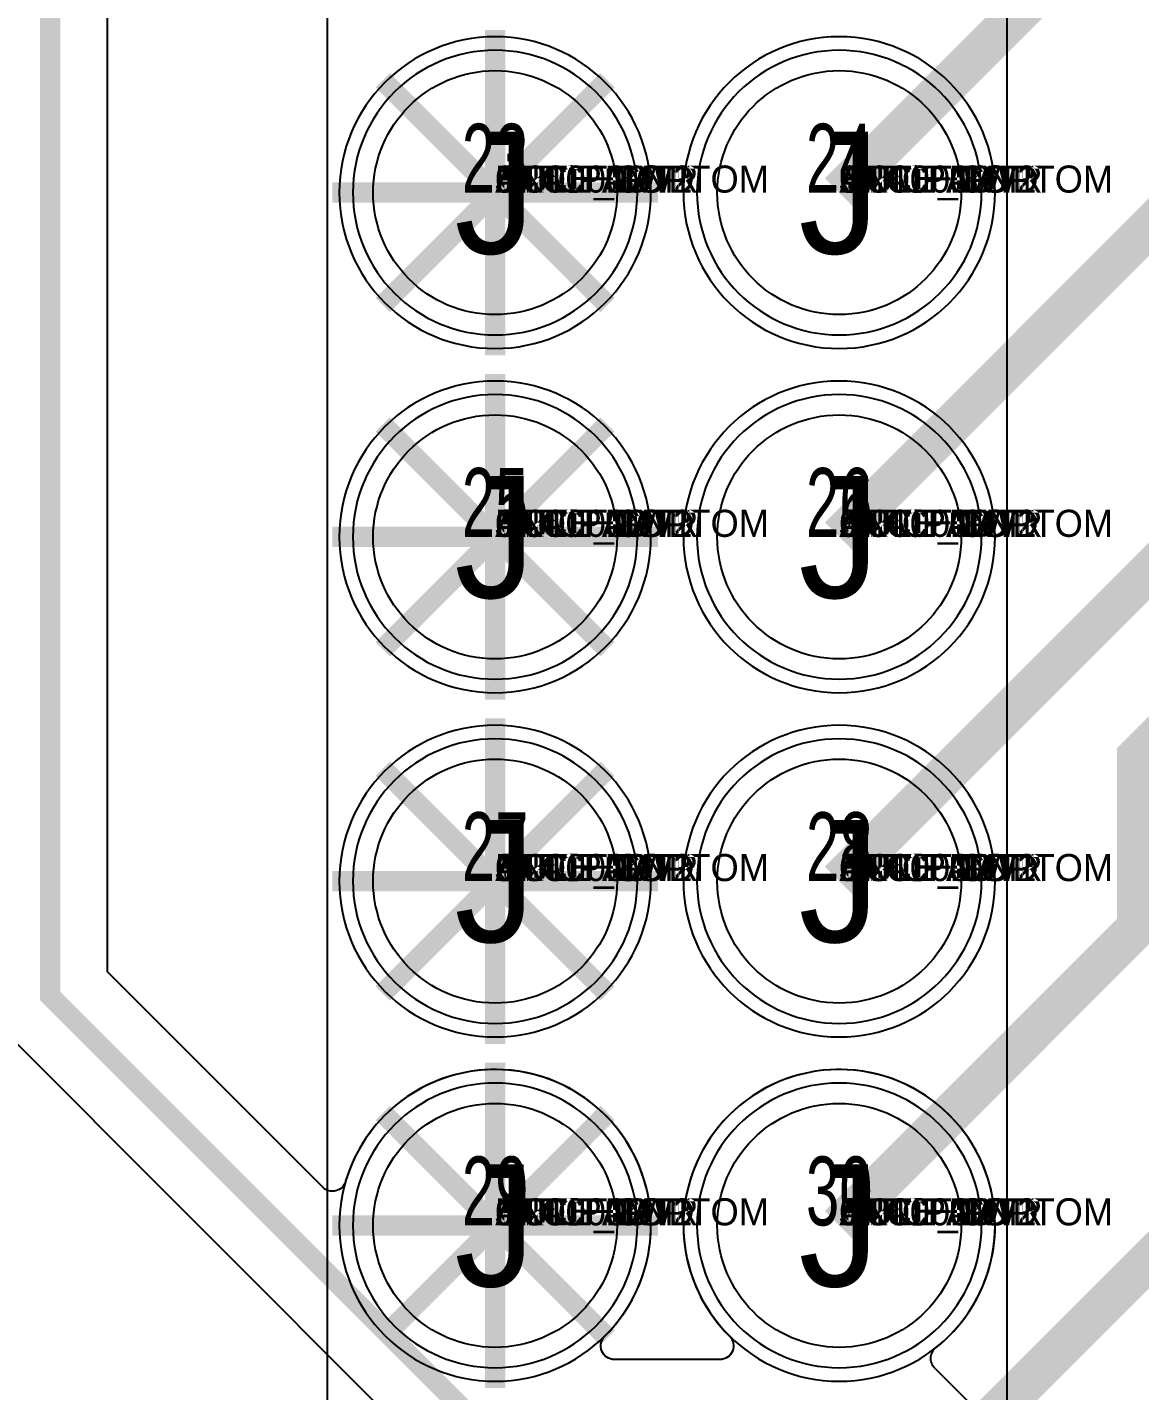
# Model space of a CAD drawing. Extents: x 0 to 323, y 0 to 320.
# Drawn here: x 8.51 to 16.72, y 16.72 to 26.78 of the extents above; entities that cross this region are included whole.
import ezdxf
from ezdxf.enums import TextEntityAlignment as Align

# ---------------------------------------------------------------- set-up
doc = ezdxf.new("R2010")
doc.units = 0
doc.header["$MEASUREMENT"] = 0
doc.layers.get('0').update_dxf_attribs({"linetype": 'CONTINUOUS'})
for name, color, linetype in [('CDN_FIGURES', 7, 'CONTINUOUS'), ('ETCH_BOTTOM', 7, 'CONTINUOUS'), ('ETCH_GND', 3, 'CONTINUOUS'), ('ETCH_INT1', 4, 'CONTINUOUS'), ('ETCH_INT2', 5, 'CONTINUOUS'), ('ETCH_PWR', 6, 'CONTINUOUS'), ('ETCH_TOP', 2, 'CONTINUOUS'), ('MANUFACTURING_NCLEGEND-1-6', 8, 'CONTINUOUS'), ('PACKAGE_GEOMETRY_ASSEMBLY_TOP', 11, 'CONTINUOUS'), ('PACKAGE_GEOMETRY_PIN_NUMBER', 9, 'CONTINUOUS')]:
    doc.layers.add(name, color=color, linetype=linetype)

# ---------------------------------------------------------------- blocks, each defined once
blk = doc.blocks.new('PAD_INFO')
for tag in ['SHAPE_TYPE', 'PAD_HEIGHT', 'PAD_LAYER', 'PAD_TYPE', 'PAD_WIDTH']:
    blk.add_attdef(tag, (0, 0), '', height=0.2)
at = {"flags": 2}
blk.add_attdef('CDN_TYPE', (0, 0), '', height=0.2, dxfattribs=at)
blk = doc.blocks.new('DRILL_INFO')
at = {"flags": 2}
blk.add_attdef('CDN_TYPE', (0, 0), '', height=0.2, dxfattribs=at)
for tag in ['FSHAPE', 'FCHAR', 'DRILL_HEIGHT', 'DIAMETER', 'PLATED', 'DRILL_WIDTH']:
    blk.add_attdef(tag, (0, 0), '', height=0.2)
blk = doc.blocks.new('CR1800X1200TH')
at = {"layer": 'ETCH_BOTTOM'}
blk.add_circle((0, 0), 0.9, dxfattribs=at)
at = {"layer": 'ETCH_GND'}
blk.add_circle((0, 0), 0.9, dxfattribs=at)
at = {"layer": 'ETCH_INT1'}
blk.add_circle((0, 0), 0.9, dxfattribs=at)
at = {"layer": 'ETCH_INT2'}
blk.add_circle((0, 0), 0.9, dxfattribs=at)
at = {"layer": 'ETCH_PWR'}
blk.add_circle((0, 0), 0.9, dxfattribs=at)
at = {"layer": 'ETCH_TOP'}
blk.add_circle((0, 0), 0.9, dxfattribs=at)
ref = blk.add_blockref('PAD_INFO', (0, 0))
ref.add_attrib('PAD_LAYER', 'ETCH_TOP', (0, 0), dxfattribs={"height": 0.2})
ref.add_attrib('SHAPE_TYPE', 'NULL', (0, 0), dxfattribs={"height": 0.2})
ref.add_attrib('PAD_TYPE', 'ANTIPAD', (0, 0), dxfattribs={"height": 0.2})
ref.add_attrib('PAD_WIDTH', '0.000000', (0, 0), dxfattribs={"height": 0.2})
ref.add_attrib('PAD_HEIGHT', '0.000000', (0, 0), dxfattribs={"height": 0.2})
ref = blk.add_blockref('PAD_INFO', (0, 0))
ref.add_attrib('PAD_LAYER', 'ETCH_GND', (0, 0), dxfattribs={"height": 0.2})
ref.add_attrib('SHAPE_TYPE', 'NULL', (0, 0), dxfattribs={"height": 0.2})
ref.add_attrib('PAD_TYPE', 'ANTIPAD', (0, 0), dxfattribs={"height": 0.2})
ref.add_attrib('PAD_WIDTH', '0.000000', (0, 0), dxfattribs={"height": 0.2})
ref.add_attrib('PAD_HEIGHT', '0.000000', (0, 0), dxfattribs={"height": 0.2})
ref = blk.add_blockref('PAD_INFO', (0, 0))
ref.add_attrib('PAD_LAYER', 'ETCH_INT1', (0, 0), dxfattribs={"height": 0.2})
ref.add_attrib('SHAPE_TYPE', 'NULL', (0, 0), dxfattribs={"height": 0.2})
ref.add_attrib('PAD_TYPE', 'ANTIPAD', (0, 0), dxfattribs={"height": 0.2})
ref.add_attrib('PAD_WIDTH', '0.000000', (0, 0), dxfattribs={"height": 0.2})
ref.add_attrib('PAD_HEIGHT', '0.000000', (0, 0), dxfattribs={"height": 0.2})
ref = blk.add_blockref('PAD_INFO', (0, 0))
ref.add_attrib('PAD_LAYER', 'ETCH_INT2', (0, 0), dxfattribs={"height": 0.2})
ref.add_attrib('SHAPE_TYPE', 'NULL', (0, 0), dxfattribs={"height": 0.2})
ref.add_attrib('PAD_TYPE', 'ANTIPAD', (0, 0), dxfattribs={"height": 0.2})
ref.add_attrib('PAD_WIDTH', '0.000000', (0, 0), dxfattribs={"height": 0.2})
ref.add_attrib('PAD_HEIGHT', '0.000000', (0, 0), dxfattribs={"height": 0.2})
ref = blk.add_blockref('PAD_INFO', (0, 0))
ref.add_attrib('PAD_LAYER', 'ETCH_PWR', (0, 0), dxfattribs={"height": 0.2})
ref.add_attrib('SHAPE_TYPE', 'NULL', (0, 0), dxfattribs={"height": 0.2})
ref.add_attrib('PAD_TYPE', 'ANTIPAD', (0, 0), dxfattribs={"height": 0.2})
ref.add_attrib('PAD_WIDTH', '0.000000', (0, 0), dxfattribs={"height": 0.2})
ref.add_attrib('PAD_HEIGHT', '0.000000', (0, 0), dxfattribs={"height": 0.2})
ref = blk.add_blockref('PAD_INFO', (0, 0))
ref.add_attrib('PAD_LAYER', 'ETCH_BOTTOM', (0, 0), dxfattribs={"height": 0.2})
ref.add_attrib('SHAPE_TYPE', 'NULL', (0, 0), dxfattribs={"height": 0.2})
ref.add_attrib('PAD_TYPE', 'ANTIPAD', (0, 0), dxfattribs={"height": 0.2})
ref.add_attrib('PAD_WIDTH', '0.000000', (0, 0), dxfattribs={"height": 0.2})
ref.add_attrib('PAD_HEIGHT', '0.000000', (0, 0), dxfattribs={"height": 0.2})
ref = blk.add_blockref('DRILL_INFO', (0, 0))
ref.add_attrib('DIAMETER', '1.200000', (0, 0), dxfattribs={"height": 0.2})
ref.add_attrib('PLATED', 'PLATED', (0, 0), dxfattribs={"height": 0.2})
ref.add_attrib('FSHAPE', 'CIRCLE', (0, 0), dxfattribs={"height": 0.2})
ref.add_attrib('FCHAR', 'J', (0, 0), dxfattribs={"height": 0.2})
ref.add_attrib('DRILL_WIDTH', '1.800000', (0, 0), dxfattribs={"height": 0.2})
ref.add_attrib('DRILL_HEIGHT', '1.800000', (0, 0), dxfattribs={"height": 0.2})
ref = blk.add_blockref('PAD_INFO', (0, 0))
ref.add_attrib('PAD_LAYER', 'ETCH_TOP', (0, 0), dxfattribs={"height": 0.2})
ref.add_attrib('SHAPE_TYPE', 'NULL', (0, 0), dxfattribs={"height": 0.2})
ref.add_attrib('PAD_TYPE', 'THERMAL', (0, 0), dxfattribs={"height": 0.2})
ref.add_attrib('PAD_WIDTH', '0.000000', (0, 0), dxfattribs={"height": 0.2})
ref.add_attrib('PAD_HEIGHT', '0.000000', (0, 0), dxfattribs={"height": 0.2})
ref = blk.add_blockref('PAD_INFO', (0, 0))
ref.add_attrib('PAD_LAYER', 'ETCH_GND', (0, 0), dxfattribs={"height": 0.2})
ref.add_attrib('SHAPE_TYPE', 'NULL', (0, 0), dxfattribs={"height": 0.2})
ref.add_attrib('PAD_TYPE', 'THERMAL', (0, 0), dxfattribs={"height": 0.2})
ref.add_attrib('PAD_WIDTH', '0.000000', (0, 0), dxfattribs={"height": 0.2})
ref.add_attrib('PAD_HEIGHT', '0.000000', (0, 0), dxfattribs={"height": 0.2})
ref = blk.add_blockref('PAD_INFO', (0, 0))
ref.add_attrib('PAD_LAYER', 'ETCH_INT1', (0, 0), dxfattribs={"height": 0.2})
ref.add_attrib('SHAPE_TYPE', 'NULL', (0, 0), dxfattribs={"height": 0.2})
ref.add_attrib('PAD_TYPE', 'THERMAL', (0, 0), dxfattribs={"height": 0.2})
ref.add_attrib('PAD_WIDTH', '0.000000', (0, 0), dxfattribs={"height": 0.2})
ref.add_attrib('PAD_HEIGHT', '0.000000', (0, 0), dxfattribs={"height": 0.2})
ref = blk.add_blockref('PAD_INFO', (0, 0))
ref.add_attrib('PAD_LAYER', 'ETCH_INT2', (0, 0), dxfattribs={"height": 0.2})
ref.add_attrib('SHAPE_TYPE', 'NULL', (0, 0), dxfattribs={"height": 0.2})
ref.add_attrib('PAD_TYPE', 'THERMAL', (0, 0), dxfattribs={"height": 0.2})
ref.add_attrib('PAD_WIDTH', '0.000000', (0, 0), dxfattribs={"height": 0.2})
ref.add_attrib('PAD_HEIGHT', '0.000000', (0, 0), dxfattribs={"height": 0.2})
ref = blk.add_blockref('PAD_INFO', (0, 0))
ref.add_attrib('PAD_LAYER', 'ETCH_PWR', (0, 0), dxfattribs={"height": 0.2})
ref.add_attrib('SHAPE_TYPE', 'NULL', (0, 0), dxfattribs={"height": 0.2})
ref.add_attrib('PAD_TYPE', 'THERMAL', (0, 0), dxfattribs={"height": 0.2})
ref.add_attrib('PAD_WIDTH', '0.000000', (0, 0), dxfattribs={"height": 0.2})
ref.add_attrib('PAD_HEIGHT', '0.000000', (0, 0), dxfattribs={"height": 0.2})
ref = blk.add_blockref('PAD_INFO', (0, 0))
ref.add_attrib('PAD_LAYER', 'ETCH_BOTTOM', (0, 0), dxfattribs={"height": 0.2})
ref.add_attrib('SHAPE_TYPE', 'NULL', (0, 0), dxfattribs={"height": 0.2})
ref.add_attrib('PAD_TYPE', 'THERMAL', (0, 0), dxfattribs={"height": 0.2})
ref.add_attrib('PAD_WIDTH', '0.000000', (0, 0), dxfattribs={"height": 0.2})
ref.add_attrib('PAD_HEIGHT', '0.000000', (0, 0), dxfattribs={"height": 0.2})
ref = blk.add_blockref('PAD_INFO', (0, 0))
ref.add_attrib('PAD_LAYER', 'ETCH_TOP', (0, 0), dxfattribs={"height": 0.2})
ref.add_attrib('SHAPE_TYPE', 'CIRCLE', (0, 0), dxfattribs={"height": 0.2})
ref.add_attrib('PAD_TYPE', 'REGULAR', (0, 0), dxfattribs={"height": 0.2})
ref.add_attrib('PAD_WIDTH', '1.800000', (0, 0), dxfattribs={"height": 0.2})
ref.add_attrib('PAD_HEIGHT', '1.800000', (0, 0), dxfattribs={"height": 0.2})
ref = blk.add_blockref('PAD_INFO', (0, 0))
ref.add_attrib('PAD_LAYER', 'ETCH_GND', (0, 0), dxfattribs={"height": 0.2})
ref.add_attrib('SHAPE_TYPE', 'CIRCLE', (0, 0), dxfattribs={"height": 0.2})
ref.add_attrib('PAD_TYPE', 'REGULAR', (0, 0), dxfattribs={"height": 0.2})
ref.add_attrib('PAD_WIDTH', '1.800000', (0, 0), dxfattribs={"height": 0.2})
ref.add_attrib('PAD_HEIGHT', '1.800000', (0, 0), dxfattribs={"height": 0.2})
ref = blk.add_blockref('PAD_INFO', (0, 0))
ref.add_attrib('PAD_LAYER', 'ETCH_INT1', (0, 0), dxfattribs={"height": 0.2})
ref.add_attrib('SHAPE_TYPE', 'CIRCLE', (0, 0), dxfattribs={"height": 0.2})
ref.add_attrib('PAD_TYPE', 'REGULAR', (0, 0), dxfattribs={"height": 0.2})
ref.add_attrib('PAD_WIDTH', '1.800000', (0, 0), dxfattribs={"height": 0.2})
ref.add_attrib('PAD_HEIGHT', '1.800000', (0, 0), dxfattribs={"height": 0.2})
ref = blk.add_blockref('PAD_INFO', (0, 0))
ref.add_attrib('PAD_LAYER', 'ETCH_INT2', (0, 0), dxfattribs={"height": 0.2})
ref.add_attrib('SHAPE_TYPE', 'CIRCLE', (0, 0), dxfattribs={"height": 0.2})
ref.add_attrib('PAD_TYPE', 'REGULAR', (0, 0), dxfattribs={"height": 0.2})
ref.add_attrib('PAD_WIDTH', '1.800000', (0, 0), dxfattribs={"height": 0.2})
ref.add_attrib('PAD_HEIGHT', '1.800000', (0, 0), dxfattribs={"height": 0.2})
ref = blk.add_blockref('PAD_INFO', (0, 0))
ref.add_attrib('PAD_LAYER', 'ETCH_PWR', (0, 0), dxfattribs={"height": 0.2})
ref.add_attrib('SHAPE_TYPE', 'CIRCLE', (0, 0), dxfattribs={"height": 0.2})
ref.add_attrib('PAD_TYPE', 'REGULAR', (0, 0), dxfattribs={"height": 0.2})
ref.add_attrib('PAD_WIDTH', '1.800000', (0, 0), dxfattribs={"height": 0.2})
ref.add_attrib('PAD_HEIGHT', '1.800000', (0, 0), dxfattribs={"height": 0.2})
ref = blk.add_blockref('PAD_INFO', (0, 0))
ref.add_attrib('PAD_LAYER', 'ETCH_BOTTOM', (0, 0), dxfattribs={"height": 0.2})
ref.add_attrib('SHAPE_TYPE', 'CIRCLE', (0, 0), dxfattribs={"height": 0.2})
ref.add_attrib('PAD_TYPE', 'REGULAR', (0, 0), dxfattribs={"height": 0.2})
ref.add_attrib('PAD_WIDTH', '1.800000', (0, 0), dxfattribs={"height": 0.2})
ref.add_attrib('PAD_HEIGHT', '1.800000', (0, 0), dxfattribs={"height": 0.2})
for tag in ['CDN_TYPE', 'PIN']:
    blk.add_attdef(tag, (0, 0), '', height=0.2)
at = {"flags": 2}
for tag in ['PSTKNAME', 'BBV']:
    blk.add_attdef(tag, (0, 0), '', height=0.2, dxfattribs=at)
blk = doc.blocks.new('F562')
at = {"layer": 'PACKAGE_GEOMETRY_ASSEMBLY_TOP'}
blk.add_lwpolyline([(-1.24, -49.53), (3.78, -49.53), (3.78, 1.27), (-1.24, 1.27)], close=True, dxfattribs=at)
at = {"layer": 'ETCH_TOP'}
for p in [(0, -35.56), (0, -33.02), (0, -30.48), (0, -27.94), (2.54, -35.56), (2.54, -33.02), (2.54, -30.48), (2.54, -27.94)]:
    blk.add_blockref('CR1800X1200TH', p, dxfattribs=at)
at = {"flags": 2}
for tag in ['SYMBOL_TYPE', 'CDN_TYPE', 'REFDES']:
    blk.add_attdef(tag, (0, 0), '', height=0.2, dxfattribs=at)
blk = doc.blocks.new('FIGURE_CIRCLE')
at = {"layer": 'CDN_FIGURES'}
blk.add_circle((0, 0), 0.5, dxfattribs=at)

msp = doc.modelspace()

# ---------------------------------------------------------------- linework, layer by layer
at = {"layer": 'ETCH_BOTTOM'}
for points in [[(11.96, 25.56, 0.15, 0.15, 0), (11.96, 26.761, 0.15, 0.15, 0)], [(10.759, 25.56, 0.15, 0.15, 0), (11.96, 25.56, 0.15, 0.15, 0)], [(11.96, 25.56, 0.15, 0.15, 0), (13.161, 25.56, 0.15, 0.15, 0)], [(11.96, 24.359, 0.15, 0.15, 0), (11.96, 25.56, 0.15, 0.15, 0)], [(11.96, 23.02, 0.15, 0.15, 0), (11.96, 24.221, 0.15, 0.15, 0)], [(10.759, 23.02, 0.15, 0.15, 0), (11.96, 23.02, 0.15, 0.15, 0)], [(11.96, 23.02, 0.15, 0.15, 0), (13.161, 23.02, 0.15, 0.15, 0)], [(11.96, 21.819, 0.15, 0.15, 0), (11.96, 23.02, 0.15, 0.15, 0)], [(11.96, 20.48, 0.15, 0.15, 0), (11.96, 21.681, 0.15, 0.15, 0)], [(10.759, 20.48, 0.15, 0.15, 0), (11.96, 20.48, 0.15, 0.15, 0)], [(11.96, 20.48, 0.15, 0.15, 0), (13.161, 20.48, 0.15, 0.15, 0)], [(11.96, 19.279, 0.15, 0.15, 0), (11.96, 20.48, 0.15, 0.15, 0)], [(11.96, 17.94, 0.15, 0.15, 0), (11.96, 19.141, 0.15, 0.15, 0)], [(10.759, 17.94, 0.15, 0.15, 0), (11.96, 17.94, 0.15, 0.15, 0)], [(11.96, 17.94, 0.15, 0.15, 0), (13.161, 17.94, 0.15, 0.15, 0)], [(11.96, 16.739, 0.15, 0.15, 0), (11.96, 17.94, 0.15, 0.15, 0)]]:
    msp.add_lwpolyline(points, format="xyseb", dxfattribs=at)
for points in [[(11.96, 26.71, 1), (11.96, 24.41, 1)], [(14.5, 26.71, 1), (14.5, 24.41, 1)], [(11.96, 24.17, 1), (11.96, 21.87, 1)], [(14.5, 24.17, 1), (14.5, 21.87, 1)], [(11.96, 21.63, 1), (11.96, 19.33, 1)], [(14.5, 21.63, 1), (14.5, 19.33, 1)], [(11.96, 19.09, 1), (11.96, 16.79, 1)], [(14.5, 19.09, 1), (14.5, 16.79, 1)]]:
    msp.add_lwpolyline(points, format="xyb", close=True, dxfattribs=at)
at = {"layer": 'ETCH_GND'}
for points in [[(11.96, 25.56, 0.15, 0.15, 0), (11.96, 26.661, 0.15, 0.15, 0)], [(11.131, 26.389, 0.15, 0.15, 0), (11.96, 25.56, 0.15, 0.15, 0)], [(11.96, 25.56, 0.15, 0.15, 0), (12.789, 26.389, 0.15, 0.15, 0)], [(10.859, 25.56, 0.15, 0.15, 0), (11.96, 25.56, 0.15, 0.15, 0)], [(11.131, 24.731, 0.15, 0.15, 0), (11.96, 25.56, 0.15, 0.15, 0)], [(11.96, 25.56, 0.15, 0.15, 0), (12.789, 24.731, 0.15, 0.15, 0)], [(11.96, 25.56, 0.15, 0.15, 0), (13.061, 25.56, 0.15, 0.15, 0)], [(11.96, 24.459, 0.15, 0.15, 0), (11.96, 25.56, 0.15, 0.15, 0)], [(11.96, 23.02, 0.15, 0.15, 0), (11.96, 24.121, 0.15, 0.15, 0)], [(11.131, 23.849, 0.15, 0.15, 0), (11.96, 23.02, 0.15, 0.15, 0)], [(11.96, 23.02, 0.15, 0.15, 0), (12.789, 23.849, 0.15, 0.15, 0)], [(10.859, 23.02, 0.15, 0.15, 0), (11.96, 23.02, 0.15, 0.15, 0)], [(11.131, 22.191, 0.15, 0.15, 0), (11.96, 23.02, 0.15, 0.15, 0)], [(11.96, 23.02, 0.15, 0.15, 0), (12.789, 22.191, 0.15, 0.15, 0)], [(11.96, 23.02, 0.15, 0.15, 0), (13.061, 23.02, 0.15, 0.15, 0)], [(11.96, 21.919, 0.15, 0.15, 0), (11.96, 23.02, 0.15, 0.15, 0)], [(11.96, 20.48, 0.15, 0.15, 0), (11.96, 21.581, 0.15, 0.15, 0)], [(11.131, 21.309, 0.15, 0.15, 0), (11.96, 20.48, 0.15, 0.15, 0)], [(11.96, 20.48, 0.15, 0.15, 0), (12.789, 21.309, 0.15, 0.15, 0)], [(10.859, 20.48, 0.15, 0.15, 0), (11.96, 20.48, 0.15, 0.15, 0)], [(11.131, 19.651, 0.15, 0.15, 0), (11.96, 20.48, 0.15, 0.15, 0)], [(11.96, 20.48, 0.15, 0.15, 0), (12.789, 19.651, 0.15, 0.15, 0)], [(11.96, 20.48, 0.15, 0.15, 0), (13.061, 20.48, 0.15, 0.15, 0)], [(11.96, 19.379, 0.15, 0.15, 0), (11.96, 20.48, 0.15, 0.15, 0)], [(11.96, 17.94, 0.15, 0.15, 0), (11.96, 19.041, 0.15, 0.15, 0)], [(11.131, 18.769, 0.15, 0.15, 0), (11.96, 17.94, 0.15, 0.15, 0)], [(11.96, 17.94, 0.15, 0.15, 0), (12.789, 18.769, 0.15, 0.15, 0)], [(10.859, 17.94, 0.15, 0.15, 0), (11.96, 17.94, 0.15, 0.15, 0)], [(11.131, 17.111, 0.15, 0.15, 0), (11.96, 17.94, 0.15, 0.15, 0)], [(11.96, 17.94, 0.15, 0.15, 0), (12.789, 17.111, 0.15, 0.15, 0)], [(11.96, 17.94, 0.15, 0.15, 0), (13.061, 17.94, 0.15, 0.15, 0)], [(11.96, 16.839, 0.15, 0.15, 0), (11.96, 17.94, 0.15, 0.15, 0)]]:
    msp.add_lwpolyline(points, format="xyseb", dxfattribs=at)
for points in [[(13.01, 25.56, 1), (10.91, 25.56, 1)], [(15.55, 25.56, 1), (13.45, 25.56, 1)], [(13.01, 23.02, 1), (10.91, 23.02, 1)], [(15.55, 23.02, 1), (13.45, 23.02, 1)], [(13.01, 20.48, 1), (10.91, 20.48, 1)], [(15.55, 20.48, 1), (13.45, 20.48, 1)], [(13.01, 17.94, 1), (10.91, 17.94, 1)], [(15.55, 17.94, 1), (13.45, 17.94, 1)]]:
    msp.add_lwpolyline(points, format="xyb", close=True, dxfattribs=at)
at = {"layer": 'ETCH_INT1'}
for points in [[(15.65, 25.56, 1), (13.35, 25.56, 1)], [(15.65, 23.02, 1), (13.35, 23.02, 1)], [(15.65, 20.48, 1), (13.35, 20.48, 1)], [(15.65, 17.94, 1), (13.35, 17.94, 1)]]:
    msp.add_lwpolyline(points, format="xyb", close=True, dxfattribs=at)
at = {"layer": 'ETCH_INT2'}
for points, format in [([(35.2, 15.8, 0.15, 0.15, 0), (15.691, 15.8, 0.15, 0.15, 0), (14.966, 16.525, 0.15, 0.15, 0), (11.784, 16.525, 0.15, 0.15, 0), (8.675, 19.634, 0.15, 0.15, 0), (8.675, 64.825, 0.15, 0.15, 0)], "xyseb"), ([(53.488, 8.241), (17.699, 8.241), (17.699, 15.375), (15.651, 15.375), (15.648, 15.327, -1.245407), (13.49, 15.95, 0.569164), (13.401, 16.1), (13.059, 16.1, 0.569164), (12.97, 15.95, -2.149371), (11.246, 16.302, 0.448627), (11.255, 16.453), (8.25, 19.458), (8.25, 64.499)], "xyb"), ([(59.194, 32.947), (17.699, 32.947), (17.699, 16.225), (15.867, 16.225), (15.205, 16.887, -0.448395), (15.214, 17.038, 2.634574), (13.69, 17.123, -0.669693), (13.619, 16.95), (12.841, 16.95, -0.669693), (12.77, 17.123, 1.289173), (10.857, 18.265, -0.569037), (10.688, 18.222), (9.1, 19.81), (9.1, 64.582)], "xyb"), ([(11.96, 25.56, 0.15, 0.15, 0), (11.96, 26.761, 0.15, 0.15, 0)], "xyseb"), ([(10.759, 25.56, 0.15, 0.15, 0), (11.96, 25.56, 0.15, 0.15, 0)], "xyseb"), ([(11.96, 25.56, 0.15, 0.15, 0), (13.161, 25.56, 0.15, 0.15, 0)], "xyseb"), ([(11.96, 24.359, 0.15, 0.15, 0), (11.96, 25.56, 0.15, 0.15, 0)], "xyseb"), ([(11.96, 23.02, 0.15, 0.15, 0), (11.96, 24.221, 0.15, 0.15, 0)], "xyseb"), ([(10.759, 23.02, 0.15, 0.15, 0), (11.96, 23.02, 0.15, 0.15, 0)], "xyseb"), ([(11.96, 23.02, 0.15, 0.15, 0), (13.161, 23.02, 0.15, 0.15, 0)], "xyseb"), ([(11.96, 21.819, 0.15, 0.15, 0), (11.96, 23.02, 0.15, 0.15, 0)], "xyseb"), ([(11.96, 20.48, 0.15, 0.15, 0), (11.96, 21.681, 0.15, 0.15, 0)], "xyseb"), ([(10.759, 20.48, 0.15, 0.15, 0), (11.96, 20.48, 0.15, 0.15, 0)], "xyseb"), ([(11.96, 20.48, 0.15, 0.15, 0), (13.161, 20.48, 0.15, 0.15, 0)], "xyseb"), ([(11.96, 19.279, 0.15, 0.15, 0), (11.96, 20.48, 0.15, 0.15, 0)], "xyseb"), ([(11.96, 17.94, 0.15, 0.15, 0), (11.96, 19.141, 0.15, 0.15, 0)], "xyseb"), ([(11.96, 17.94, 0.15, 0.15, 0), (13.161, 17.94, 0.15, 0.15, 0)], "xyseb")]:
    msp.add_lwpolyline(points, format=format, dxfattribs=at)
for points in [[(11.96, 26.71, 1), (11.96, 24.41, 1)], [(14.5, 26.71, 1), (14.5, 24.41, 1)], [(11.96, 24.17, 1), (11.96, 21.87, 1)], [(14.5, 24.17, 1), (14.5, 21.87, 1)], [(11.96, 21.63, 1), (11.96, 19.33, 1)], [(14.5, 21.63, 1), (14.5, 19.33, 1)]]:
    msp.add_lwpolyline(points, format="xyb", close=True, dxfattribs=at)
at = {"layer": 'ETCH_PWR'}
for points in [[(11.96, 26.61, 1), (11.96, 24.51, 1)], [(14.5, 26.61, 1), (14.5, 24.51, 1)], [(11.96, 24.07, 1), (11.96, 21.97, 1)], [(14.5, 24.07, 1), (14.5, 21.97, 1)], [(11.96, 21.53, 1), (11.96, 19.43, 1)], [(14.5, 21.53, 1), (14.5, 19.43, 1)], [(11.96, 18.99, 1), (11.96, 16.89, 1)], [(14.5, 18.99, 1), (14.5, 16.89, 1)]]:
    msp.add_lwpolyline(points, format="xyb", close=True, dxfattribs=at)
at = {"layer": 'ETCH_TOP'}
for points in [[(14.5, 25.56, 0.3, 0.3, 0), (18.509, 29.569, 0.3, 0.3, 0), (22.686, 29.569, 0.3, 0.3, 0), (24.3, 27.955, 0.3, 0.3, 0), (24.3, 23.95, 0.3, 0.3, 0), (25.025, 23.225, 0.3, 0.3, 0), (27.6, 23.225, 0.15, 0.15, 0), (27.564, 23.261, 0.15, 0.15, 0), (27.311, 23.261, 0.15, 0.15, 0)], [(27.311, 22.611, 0.15, 0.15, 0), (27.564, 22.611, 0.15, 0.15, 0), (27.6, 22.575, 0.3, 0.3, 0), (24.4, 22.575, 0.3, 0.3, 0), (23.65, 23.325, 0.3, 0.3, 0), (23.65, 27.095, 0.3, 0.3, 0), (22.016, 28.729, 0.3, 0.3, 0), (20.209, 28.729, 0.3, 0.3, 0), (14.5, 23.02, 0.3, 0.3, 0)], [(21.661, 24.561, 0.3, 0.3, 0), (18.581, 24.561, 0.3, 0.3, 0), (14.5, 20.48, 0.3, 0.3, 0)], [(21.661, 23.911, 0.3, 0.3, 0), (19.211, 23.911, 0.3, 0.3, 0), (16.7, 21.4, 0.3, 0.3, 0), (16.7, 20.14, 0.3, 0.3, 0), (14.5, 17.94, 0.3, 0.3, 0)], [(21.661, 23.261, 0.3, 0.3, 0), (19.861, 23.261, 0.3, 0.3, 0), (17.35, 20.75, 0.3, 0.3, 0), (17.35, 18.25, 0.3, 0.3, 0), (14.5, 15.4, 0.3, 0.3, 0)]]:
    msp.add_lwpolyline(points, format="xyseb", dxfattribs=at)

# ---------------------------------------------------------------- block references
msp.add_blockref('F562', (11.96, 53.5))
at = {"layer": 'MANUFACTURING_NCLEGEND-1-6', "xscale": 1.8, "yscale": 1.8}
for p in [(11.96, 25.56), (14.5, 25.56), (11.96, 23.02), (14.5, 23.02), (11.96, 20.48), (14.5, 20.48), (11.96, 17.94), (14.5, 17.94)]:
    msp.add_blockref('FIGURE_CIRCLE', p, dxfattribs=at)

# ---------------------------------------------------------------- texts
at = {"layer": 'MANUFACTURING_NCLEGEND-1-6'}
for p in [(11.96, 25.56), (14.5, 25.56), (11.96, 23.02), (14.5, 23.02), (11.96, 20.48), (14.5, 20.48), (11.96, 17.94), (14.5, 17.94)]:
    msp.add_text('J', height=0.9, dxfattribs=at).set_placement(p, align=Align.MIDDLE_CENTER)
at = {"layer": 'PACKAGE_GEOMETRY_PIN_NUMBER', "width": 0.649606}
for s, p in [('23', (11.96, 25.56)), ('24', (14.5, 25.56)), ('25', (11.96, 23.02)), ('26', (14.5, 23.02)), ('27', (11.96, 20.48)), ('28', (14.5, 20.48)), ('29', (11.96, 17.94)), ('30', (14.5, 17.94))]:
    msp.add_text(s, height=0.508, dxfattribs=at).set_placement(p, align=Align.CENTER)

doc.saveas('drawing.dxf')
